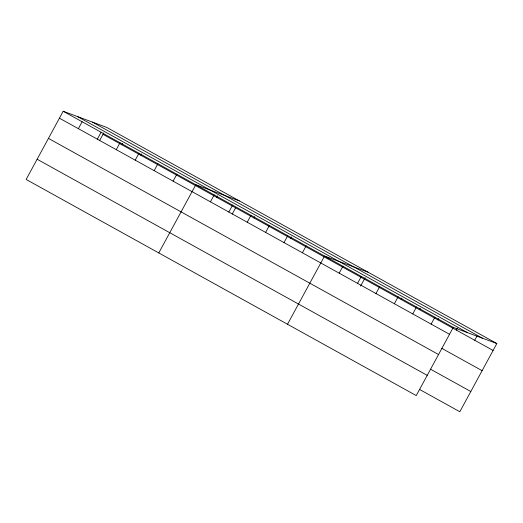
<?xml version="1.0" encoding="UTF-8"?>
<svg xmlns="http://www.w3.org/2000/svg" width="523" height="523" viewBox="0 0 523 523"><rect width="100%" height="100%" fill="white"/><g stroke="black" fill="none" stroke-linecap="round" stroke-linejoin="round"><path stroke-width="0.78" d="M496.85 343.546L106.751 127.422L63.178 111.255L26.15 179.454L416.249 395.578L453.278 327.378L496.85 343.546L459.822 411.745L419.505 389.406M78.372 128.665L82.124 121.754M97.317 139.164L101.076 132.254M99.592 140.609L103.75 132.953M116.269 149.663L120.022 142.753M121.944 144.832L122.696 143.452M135.215 160.162L138.968 153.246M140.896 155.331L141.648 153.945M154.161 170.655L157.913 163.745M173.113 181.154L176.866 174.244M158.783 252.936L195.811 184.737L239.384 200.904M210.449 201.839L214.201 194.929M216.685 197.321L217.437 195.935M228.839 212.031L232.591 205.114M232.225 214.09L235.631 207.814M247.229 222.216L250.981 215.306M254.021 218.006L254.773 216.62M265.619 232.408L269.371 225.491M284.009 242.594L287.761 235.683M290.801 238.383L291.553 236.997M302.399 252.786L306.151 245.869M287.513 324.26L324.541 256.061L368.12 272.221M327.581 258.761L328.333 257.375M339.179 273.163L342.931 266.246M357.569 283.348L361.321 276.438M360.576 286.114L365.113 277.752M375.959 293.54L379.718 286.624M394.349 303.726L398.108 296.816M401.148 299.516L401.893 298.13M412.745 313.918L416.498 307.001M419.538 309.701L420.289 308.322M431.135 324.103L434.888 317.193M437.928 319.893L438.679 318.507M456.318 330.078L457.442 328.006M474.707 340.27L476.956 336.119M92.375 122.088L482.468 338.211M77.554 116.59L467.654 332.713M63.178 111.255L453.278 327.378M102.998 134.333L493.097 350.456M59.426 118.172L449.525 334.295M441.798 348.344L482.114 370.683M48.443 138.392L438.542 354.516M430.488 369.179L470.805 391.518M37.133 159.234L427.226 375.357"/></g></svg>
